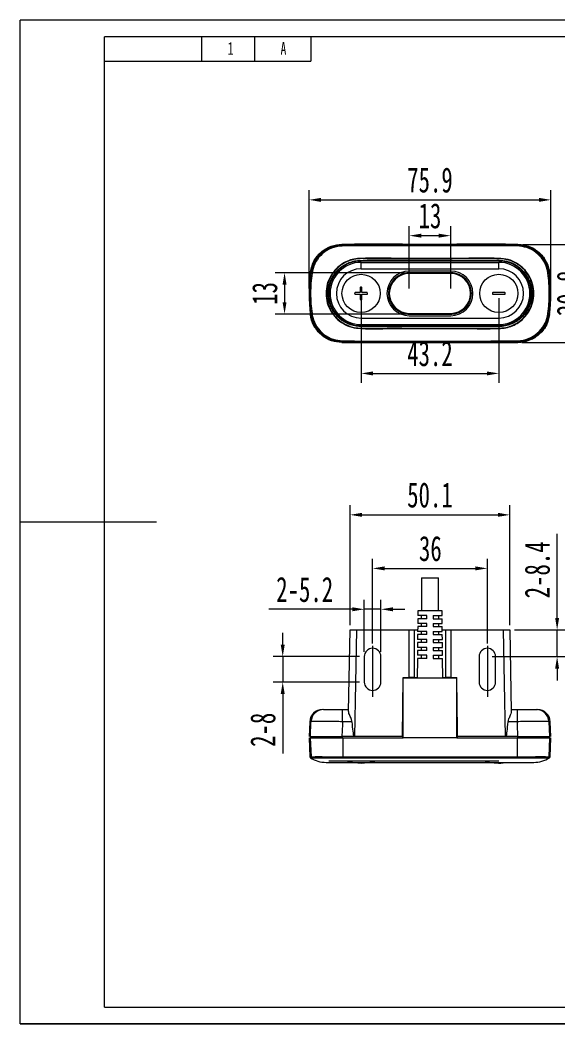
# Model space of a CAD drawing. Header units: millimetres. Extents: x 37 to 3702, y -325 to 1382.
# Drawn here: x 2141.5 to 2310.2, y 83.6 to 398.6 of the extents above; entities that cross this region are included whole.
import ezdxf

# ---------------------------------------------------------------- set-up
doc = ezdxf.new("R2010")
doc.units = ezdxf.units.MM
doc.header["$PDSIZE"] = -1
doc.layers.get('0').update_dxf_attribs({"lineweight": 20})
for name, color, linetype, lineweight in [('2细线层', 4, 'Continuous', 0), ('AM_5', 3, 'Continuous', 25), ('图框层', 7, 'Continuous', 15)]:
    doc.layers.add(name, color=color, linetype=linetype, lineweight=lineweight)
doc.layers.add('5剖面线层', color=2, linetype='Continuous')
doc.styles.add('标准', font='', dxfattribs={"width": 0.667})
doc.styles.get('标准').set_extended_font_data('SimSun')
doc.dimstyles.new('标准$0', dxfattribs={"dimscale": 1.5, "dimtxt": 5.25, "dimasz": 2.5, "dimexe": 2, "dimexo": 1, "dimgap": 1.5, "dimtad": 1, "dimdec": 1, "dimdsep": 46, "dimtxsty": '标准', "dimcen": 2.5, "dimadec": 0, "dimazin": 0, "dimtfac": 0.714286, "dimtdec": 1, "dimtmove": 0, "dimatfit": 3, "dimfxl": 0, "dimtolj": 1, "dimtzin": 0, "dimlwd": 15, "dimlwe": 15, "dimarcsym": 0})

# ---------------------------------------------------------------- blocks, each defined once
blk = doc.blocks.new('*D141')
at = {"layer": 'AM_5', "color": 0, "linetype": 'Continuous', "lineweight": 15, "transparency": 16777216}
for p, q in [((2232.13, 314.32), (2232.13, 345.18)), ((2308.01, 314.32), (2308.01, 345.18)), ((2235.88, 342.18), (2304.26, 342.18))]:
    blk.add_line(p, q, dxfattribs=at)
at = {"layer": 'AM_5', "color": 0, "transparency": 16777216}
for points in [[(2235.88, 342.8), (2235.88, 341.55), (2232.13, 342.18)], [(2304.26, 342.8), (2304.26, 341.55), (2308.01, 342.18)]]:
    blk.add_solid(points, dxfattribs=at)
at = {"layer": 'Defpoints', "color": 0, "transparency": 16777216}
for p in [(2308.01, 342.18), (2232.13, 312.82), (2308.01, 312.82)]:
    blk.add_point(p, dxfattribs=at)
at = {"layer": 'AM_5', "color": 0, "lineweight": 20, "transparency": 16777216, "insert": (2270.07, 348.37), "char_height": 7.875, "attachment_point": 5, "style": '标准'}
blk.add_mtext('\\A1;75.9', dxfattribs=at)
blk = doc.blocks.new('*D142')
at = {"layer": 'AM_5', "color": 0, "linetype": 'Continuous', "lineweight": 15, "transparency": 16777216}
for p, q in [((2299.17, 328.21), (2323.01, 328.21)), ((2320.01, 324.46), (2320.01, 301.18)), ((2298.92, 297.43), (2323.01, 297.43))]:
    blk.add_line(p, q, dxfattribs=at)
at = {"layer": 'AM_5', "color": 0, "transparency": 16777216}
for points in [[(2319.39, 324.46), (2320.64, 324.46), (2320.01, 328.21)], [(2319.39, 301.18), (2320.64, 301.18), (2320.01, 297.43)]]:
    blk.add_solid(points, dxfattribs=at)
at = {"layer": 'Defpoints', "color": 0, "transparency": 16777216}
for p in [(2297.67, 328.21), (2297.42, 297.43), (2320.01, 297.43)]:
    blk.add_point(p, dxfattribs=at)
at = {"layer": 'AM_5', "color": 0, "lineweight": 20, "transparency": 16777216, "insert": (2313.82, 312.82), "char_height": 7.875, "attachment_point": 5, "rotation": 90, "style": '标准'}
blk.add_mtext('\\A1;30.8', dxfattribs=at)
blk = doc.blocks.new('*D143')
at = {"layer": 'AM_5', "color": 0, "linetype": 'Continuous', "lineweight": 15, "transparency": 16777216}
for p, q in [((2248.47, 311.32), (2248.47, 284.72)), ((2291.67, 311.32), (2291.67, 284.72)), ((2252.22, 287.72), (2287.92, 287.72))]:
    blk.add_line(p, q, dxfattribs=at)
at = {"layer": 'AM_5', "color": 0, "transparency": 16777216}
for points in [[(2252.22, 288.34), (2252.22, 287.09), (2248.47, 287.72)], [(2287.92, 288.34), (2287.92, 287.09), (2291.67, 287.72)]]:
    blk.add_solid(points, dxfattribs=at)
at = {"layer": 'Defpoints', "color": 0, "transparency": 16777216}
for p in [(2248.47, 312.82), (2291.67, 312.82), (2291.67, 287.72)]:
    blk.add_point(p, dxfattribs=at)
at = {"layer": 'AM_5', "color": 0, "lineweight": 20, "transparency": 16777216, "insert": (2270.07, 293.9), "char_height": 7.875, "attachment_point": 5, "style": '标准'}
blk.add_mtext('\\A1;43.2', dxfattribs=at)
blk = doc.blocks.new('*D144')
at = {"color": 0, "linetype": 'Continuous', "lineweight": 15, "transparency": 16777216}
for p, q in [((2252.07, 202.97), (2252.07, 229.55)), ((2288.07, 202.97), (2288.07, 229.55)), ((2255.82, 226.55), (2284.32, 226.55))]:
    blk.add_line(p, q, dxfattribs=at)
at = {"color": 0, "transparency": 16777216}
for points in [[(2255.82, 227.17), (2255.82, 225.92), (2252.07, 226.55)], [(2284.32, 227.17), (2284.32, 225.92), (2288.07, 226.55)]]:
    blk.add_solid(points, dxfattribs=at)
at = {"layer": 'Defpoints', "color": 0, "transparency": 16777216}
for p in [(2288.07, 226.55), (2252.07, 201.47), (2288.07, 201.47)]:
    blk.add_point(p, dxfattribs=at)
at = {"color": 0, "lineweight": 20, "transparency": 16777216, "insert": (2270.19, 232.73), "char_height": 7.875, "attachment_point": 5, "style": '标准'}
blk.add_mtext('\\A1;36', dxfattribs=at)
blk = doc.blocks.new('*D150')
at = {"color": 0, "linetype": 'Continuous', "lineweight": 15, "transparency": 16777216}
for p, q in [((2245.01, 208.77), (2245.01, 246.35)), ((2295.13, 208.77), (2295.13, 246.35)), ((2248.76, 243.35), (2291.38, 243.35))]:
    blk.add_line(p, q, dxfattribs=at)
at = {"color": 0, "transparency": 16777216}
for points in [[(2248.76, 243.98), (2248.76, 242.73), (2245.01, 243.35)], [(2291.38, 243.98), (2291.38, 242.73), (2295.13, 243.35)]]:
    blk.add_solid(points, dxfattribs=at)
at = {"layer": 'Defpoints', "color": 0, "transparency": 16777216}
for p in [(2295.13, 243.35), (2245.01, 207.27), (2295.13, 207.27)]:
    blk.add_point(p, dxfattribs=at)
at = {"color": 0, "lineweight": 20, "transparency": 16777216, "insert": (2270.07, 249.54), "char_height": 7.875, "attachment_point": 5, "style": '标准'}
blk.add_mtext('\\A1;50.1', dxfattribs=at)
blk = doc.blocks.new('*D151')
at = {"color": 0, "linetype": 'Continuous', "lineweight": 15, "transparency": 16777216}
for p, q in [((2249.47, 200.37), (2249.47, 216.72)), ((2254.67, 200.37), (2254.67, 216.72)), ((2245.72, 213.72), (2219.54, 213.72)), ((2254.67, 213.72), (2249.47, 213.72)), ((2258.42, 213.72), (2262.17, 213.72))]:
    blk.add_line(p, q, dxfattribs=at)
at = {"color": 0, "transparency": 16777216}
for points in [[(2245.72, 214.34), (2245.72, 213.09), (2249.47, 213.72)], [(2258.42, 214.34), (2258.42, 213.09), (2254.67, 213.72)]]:
    blk.add_solid(points, dxfattribs=at)
at = {"layer": 'Defpoints', "color": 0, "transparency": 16777216}
for p in [(2249.47, 213.72), (2249.47, 198.87), (2254.67, 198.87)]:
    blk.add_point(p, dxfattribs=at)
at = {"color": 0, "lineweight": 20, "transparency": 16777216, "insert": (2230.76, 219.9), "char_height": 7.875, "attachment_point": 5, "style": '标准'}
blk.add_mtext('\\A1;2-5.2', dxfattribs=at)
blk = doc.blocks.new('*D145')
at = {"color": 0, "linetype": 'Continuous', "lineweight": 15, "transparency": 16777216}
for p, q in [((2223.87, 202.62), (2223.87, 206.37)), ((2247.97, 198.87), (2220.87, 198.87)), ((2223.87, 198.87), (2223.87, 190.87)), ((2247.97, 190.87), (2220.87, 190.87)), ((2223.87, 187.12), (2223.87, 168.43))]:
    blk.add_line(p, q, dxfattribs=at)
at = {"color": 0, "transparency": 16777216}
for points in [[(2223.25, 202.62), (2224.5, 202.62), (2223.87, 198.87)], [(2223.25, 187.12), (2224.5, 187.12), (2223.87, 190.87)]]:
    blk.add_solid(points, dxfattribs=at)
at = {"layer": 'Defpoints', "color": 0, "transparency": 16777216}
for p in [(2249.47, 198.87), (2223.87, 190.87), (2249.47, 190.87)]:
    blk.add_point(p, dxfattribs=at)
at = {"color": 0, "lineweight": 20, "transparency": 16777216, "insert": (2217.69, 175.9), "char_height": 7.875, "attachment_point": 5, "rotation": 90, "style": '标准'}
blk.add_mtext('\\A1;2-8', dxfattribs=at)
blk = doc.blocks.new('*D146')
at = {"color": 0, "linetype": 'Continuous', "lineweight": 15, "transparency": 16777216}
for p, q in [((2309.96, 211.02), (2309.96, 237.41)), ((2296.63, 207.27), (2312.96, 207.27)), ((2309.96, 198.87), (2309.96, 207.27)), ((2289.57, 198.87), (2312.96, 198.87)), ((2309.96, 195.12), (2309.96, 191.37))]:
    blk.add_line(p, q, dxfattribs=at)
at = {"color": 0, "transparency": 16777216}
for points in [[(2309.34, 211.02), (2310.59, 211.02), (2309.96, 207.27)], [(2309.34, 195.12), (2310.59, 195.12), (2309.96, 198.87)]]:
    blk.add_solid(points, dxfattribs=at)
at = {"layer": 'Defpoints', "color": 0, "transparency": 16777216}
for p in [(2295.13, 207.27), (2288.07, 198.87), (2309.96, 198.87)]:
    blk.add_point(p, dxfattribs=at)
at = {"color": 0, "lineweight": 20, "transparency": 16777216, "insert": (2303.78, 226.09), "char_height": 7.875, "attachment_point": 5, "rotation": 90, "style": '标准'}
blk.add_mtext('\\A1;2-8.4', dxfattribs=at)
blk = doc.blocks.new('*D176')
at = {"color": 0, "linetype": 'Continuous', "lineweight": 15, "transparency": 16777216}
for p, q in [((2262.07, 319.31), (2221.45, 319.31)), ((2224.45, 315.56), (2224.45, 310.08)), ((2262.07, 306.33), (2221.45, 306.33))]:
    blk.add_line(p, q, dxfattribs=at)
at = {"color": 0, "transparency": 16777216}
for points in [[(2223.82, 315.56), (2225.07, 315.56), (2224.45, 319.31)], [(2223.82, 310.08), (2225.07, 310.08), (2224.45, 306.33)]]:
    blk.add_solid(points, dxfattribs=at)
at = {"layer": 'Defpoints', "color": 0, "transparency": 16777216}
for p in [(2263.57, 319.31), (2224.45, 306.33), (2263.57, 306.33)]:
    blk.add_point(p, dxfattribs=at)
at = {"color": 0, "transparency": 16777216, "insert": (2218.26, 312.82), "char_height": 7.875, "attachment_point": 5, "rotation": 90, "style": '标准'}
blk.add_mtext('\\A1;13', dxfattribs=at)
blk = doc.blocks.new('*D177')
at = {"color": 0, "linetype": 'Continuous', "lineweight": 15, "transparency": 16777216}
for p, q in [((2263.57, 314.32), (2263.57, 333.95)), ((2276.57, 314.32), (2276.57, 333.95)), ((2267.32, 330.95), (2272.82, 330.95))]:
    blk.add_line(p, q, dxfattribs=at)
at = {"color": 0, "transparency": 16777216}
for points in [[(2267.32, 331.57), (2267.32, 330.32), (2263.57, 330.95)], [(2272.82, 331.57), (2272.82, 330.32), (2276.57, 330.95)]]:
    blk.add_solid(points, dxfattribs=at)
at = {"layer": 'Defpoints', "color": 0, "transparency": 16777216}
for p in [(2276.57, 330.95), (2263.57, 312.82), (2276.57, 312.82)]:
    blk.add_point(p, dxfattribs=at)
at = {"color": 0, "transparency": 16777216, "insert": (2270.07, 337.14), "char_height": 7.875, "attachment_point": 5, "style": '标准'}
blk.add_mtext('\\A1;13', dxfattribs=at)

msp = doc.modelspace()

# ---------------------------------------------------------------- linework, layer by layer
at = {"color": 7, "lineweight": 20}
for p, q in [((2246.16, 328.21), (2242.47, 328.21)), ((2242.72, 328.21), (2242.72, 327.95)), ((2242.72, 328.21), (2261.67, 328.21)), ((2261.45, 328.23), (2246.42, 328.23)), ((2261.45, 328.23), (2261.45, 328.21)), ((2261.45, 328.23), (2261.62, 328.23)), ((2261.62, 328.21), (2261.62, 328.23)), ((2261.62, 328.23), (2263.57, 328.23)), ((2278.47, 328.21), (2261.67, 328.21)), ((2263.83, 328.21), (2263.57, 328.23)), ((2276.57, 328.23), (2276.31, 328.21)), ((2276.57, 328.23), (2278.52, 328.23)), ((2278.47, 328.21), (2297.42, 328.21)), ((2278.52, 328.21), (2278.52, 328.23)), ((2278.69, 328.23), (2278.52, 328.23)), ((2278.69, 328.21), (2278.69, 328.23)), ((2293.72, 328.23), (2278.69, 328.23)), ((2297.67, 328.21), (2293.98, 328.21)), ((2297.42, 328.21), (2297.42, 327.95)), ((2248.47, 323.21), (2248.47, 322.97)), ((2291.67, 322.97), (2248.47, 322.97)), ((2248.47, 322.57), (2291.67, 322.57)), ((2248.47, 320.57), (2248.47, 322.57)), ((2291.67, 323.21), (2291.67, 322.97)), ((2291.67, 320.57), (2291.67, 322.57)), ((2232.53, 319.23), (2232.79, 319.19)), ((2248.47, 320.57), (2291.67, 320.57)), ((2260.57, 318.59), (2260.57, 318.56)), ((2276.57, 319.82), (2263.57, 319.82)), ((2265.07, 319.32), (2263.57, 319.31)), ((2276.57, 319.32), (2263.57, 319.32)), ((2263.57, 319.27), (2263.57, 319.31)), ((2263.57, 319.27), (2263.57, 319.07)), ((2263.57, 319.27), (2276.57, 319.27)), ((2276.57, 319.07), (2263.57, 319.07)), ((2276.57, 319.31), (2275.07, 319.32)), ((2276.57, 319.27), (2276.57, 319.31)), ((2276.57, 319.27), (2276.57, 319.07)), ((2279.57, 318.59), (2279.57, 318.56)), ((2307.6, 319.23), (2307.35, 319.19)), ((2248.2, 313.09), (2246.71, 313.09)), ((2246.71, 312.55), (2248.2, 312.55)), ((2248.2, 314.57), (2248.2, 313.09)), ((2248.2, 312.55), (2248.2, 311.06)), ((2248.74, 313.09), (2248.74, 314.57)), ((2250.22, 313.09), (2248.74, 313.09)), ((2248.74, 312.55), (2250.22, 312.55)), ((2248.74, 311.06), (2248.74, 312.55)), ((2257.41, 314.82), (2257.39, 314.82)), ((2257.45, 314.92), (2257.42, 314.92)), ((2282.69, 314.92), (2282.72, 314.92)), ((2282.75, 314.82), (2282.73, 314.82)), ((2293.42, 313.09), (2289.91, 313.09)), ((2289.91, 312.55), (2293.42, 312.55)), ((2257.39, 310.82), (2257.41, 310.82)), ((2257.42, 310.72), (2257.45, 310.72)), ((2282.72, 310.72), (2282.69, 310.72)), ((2282.73, 310.82), (2282.75, 310.82)), ((2232.53, 306.41), (2232.79, 306.45)), ((2260.57, 307.08), (2260.57, 307.05)), ((2263.57, 306.57), (2263.57, 306.37)), ((2263.57, 306.57), (2276.57, 306.57)), ((2276.57, 306.37), (2263.57, 306.37)), ((2263.57, 306.37), (2263.57, 306.33)), ((2263.57, 306.33), (2265.07, 306.32)), ((2263.57, 306.32), (2276.57, 306.32)), ((2263.57, 305.82), (2276.57, 305.82)), ((2275.07, 306.32), (2276.57, 306.33)), ((2276.57, 306.57), (2276.57, 306.37)), ((2276.57, 306.37), (2276.57, 306.33)), ((2279.57, 307.08), (2279.57, 307.05)), ((2307.6, 306.41), (2307.35, 306.45)), ((2248.47, 305.07), (2248.47, 303.07)), ((2248.47, 305.07), (2291.67, 305.07)), ((2248.47, 303.07), (2291.67, 303.07)), ((2248.47, 302.67), (2291.67, 302.67)), ((2248.47, 302.67), (2248.47, 302.43)), ((2291.67, 305.07), (2291.67, 303.07)), ((2291.67, 302.67), (2291.67, 302.43)), ((2242.47, 297.43), (2297.67, 297.43)), ((2242.72, 297.43), (2242.72, 297.69)), ((2297.42, 297.43), (2242.72, 297.43)), ((2297.42, 297.43), (2297.42, 297.69)), ((2267.37, 223.6), (2267.37, 213.27)), ((2267.37, 223.6), (2267.37, 223.6)), ((2267.37, 223.6), (2272.77, 223.6)), ((2267.37, 221.77), (2267.37, 221.77)), ((2272.77, 213.27), (2272.77, 223.6)), ((2266.26, 213.27), (2266.25, 211.77)), ((2269.07, 211.77), (2266.25, 211.77)), ((2273.88, 213.27), (2266.26, 213.27)), ((2267.32, 211.77), (2267.32, 210.77)), ((2269.07, 210.77), (2269.07, 211.77)), ((2271.07, 211.77), (2273.89, 211.77)), ((2271.07, 211.77), (2271.07, 210.77)), ((2272.82, 210.77), (2272.82, 211.77)), ((2273.89, 211.77), (2273.88, 213.27)), ((2266.22, 208.27), (2266.2, 206.77)), ((2269.07, 208.27), (2266.22, 208.27)), ((2266.24, 210.77), (2266.23, 209.27)), ((2269.07, 209.27), (2266.23, 209.27)), ((2269.07, 210.77), (2266.24, 210.77)), ((2267.32, 209.27), (2267.32, 208.27)), ((2269.07, 208.27), (2269.07, 209.27)), ((2271.07, 210.77), (2273.9, 210.77)), ((2271.07, 209.27), (2273.91, 209.27)), ((2271.07, 209.27), (2271.07, 208.27)), ((2271.07, 208.27), (2273.92, 208.27)), ((2272.82, 208.27), (2272.82, 209.27)), ((2273.91, 209.27), (2273.9, 210.77)), ((2273.93, 206.77), (2273.92, 208.27)), ((2244.56, 181.6), (2245.01, 207.27)), ((2245.01, 207.27), (2247.01, 207.27)), ((2247.01, 207.27), (2246.42, 173.77)), ((2247.01, 207.27), (2263.57, 207.27)), ((2263.57, 192.27), (2263.57, 207.27)), ((2263.57, 207.27), (2265.07, 207.27)), ((2265.07, 207.27), (2265.07, 192.27)), ((2265.07, 207.27), (2266.21, 207.27)), ((2266.2, 205.77), (2266.18, 204.27)), ((2269.07, 206.77), (2266.2, 206.77)), ((2269.07, 205.77), (2266.2, 205.77)), ((2267.32, 206.77), (2267.32, 205.77)), ((2269.07, 205.77), (2269.07, 206.77)), ((2271.07, 206.77), (2273.93, 206.77)), ((2271.07, 206.77), (2271.07, 205.77)), ((2271.07, 205.77), (2273.94, 205.77)), ((2272.82, 205.77), (2272.82, 206.77)), ((2273.93, 207.27), (2275.07, 207.27)), ((2273.96, 204.27), (2273.94, 205.77)), ((2275.07, 192.27), (2275.07, 207.27)), ((2275.07, 207.27), (2276.57, 207.27)), ((2276.57, 207.27), (2276.57, 192.27)), ((2276.57, 207.27), (2293.13, 207.27)), ((2293.72, 173.77), (2293.13, 207.27)), ((2293.13, 207.27), (2295.13, 207.27)), ((2295.13, 207.27), (2295.58, 181.6)), ((2252.07, 202.3), (2252.07, 186.29)), ((2266.17, 203.27), (2266.16, 201.77)), ((2269.07, 201.77), (2266.16, 201.77)), ((2269.07, 203.27), (2266.17, 203.27)), ((2269.07, 204.27), (2266.18, 204.27)), ((2267.32, 204.27), (2267.32, 203.27)), ((2267.32, 201.77), (2267.32, 200.77)), ((2269.07, 203.27), (2269.07, 204.27)), ((2269.07, 200.77), (2269.07, 201.77)), ((2271.07, 204.27), (2273.96, 204.27)), ((2271.07, 204.27), (2271.07, 203.27)), ((2271.07, 203.27), (2273.96, 203.27)), ((2271.07, 201.77), (2273.98, 201.77)), ((2271.07, 201.77), (2271.07, 200.77)), ((2272.82, 203.27), (2272.82, 204.27)), ((2272.82, 200.77), (2272.82, 201.77)), ((2273.98, 201.77), (2273.96, 203.27)), ((2288.07, 202.3), (2288.07, 186.29)), ((2249.47, 198.87), (2249.47, 190.87)), ((2254.67, 190.87), (2254.67, 198.87)), ((2266.15, 200.77), (2266.14, 199.27)), ((2269.07, 199.27), (2266.14, 199.27)), ((2269.07, 200.77), (2266.15, 200.77)), ((2267.32, 199.27), (2267.32, 198.27)), ((2269.07, 198.27), (2269.07, 199.27)), ((2271.07, 200.77), (2273.99, 200.77)), ((2271.07, 199.27), (2274, 199.27)), ((2271.07, 199.27), (2271.07, 198.27)), ((2272.82, 198.27), (2272.82, 199.27)), ((2274, 199.27), (2273.99, 200.77)), ((2285.47, 198.87), (2285.47, 190.87)), ((2290.67, 190.87), (2290.67, 198.87)), ((2266.13, 198.27), (2266.08, 192.07)), ((2269.07, 198.27), (2266.13, 198.27)), ((2271.07, 198.27), (2274.01, 198.27)), ((2274.06, 192.07), (2274.01, 198.27)), ((2261.45, 173.77), (2261.62, 192.27)), ((2261.62, 192.27), (2263.57, 192.27)), ((2265.07, 192.27), (2263.57, 192.27)), ((2265.07, 192.27), (2266.08, 192.27)), ((2274.06, 192.27), (2275.07, 192.27)), ((2276.57, 192.27), (2275.07, 192.27)), ((2276.57, 192.27), (2278.52, 192.27)), ((2278.69, 173.77), (2278.52, 192.27)), ((2261.67, 189.27), (2261.59, 189.27)), ((2261.67, 173.37), (2261.67, 192.07)), ((2278.47, 192.07), (2261.67, 192.07)), ((2278.47, 173.37), (2278.47, 192.07)), ((2278.47, 189.27), (2278.55, 189.27)), ((2242.65, 178.45), (2242.65, 182.27)), ((2242.65, 182.27), (2244.57, 182.27)), ((2261.67, 179.87), (2261.51, 179.87)), ((2278.63, 179.87), (2278.47, 179.87)), ((2278.57, 179.87), (2278.57, 175.17)), ((2295.57, 182.27), (2297.49, 182.27)), ((2297.49, 178.45), (2297.49, 182.27)), ((2303.43, 182.27), (2303.81, 182.27)), ((2232.33, 178.45), (2232.13, 173.77)), ((2232.74, 178.45), (2232.33, 178.45)), ((2232.57, 173.77), (2232.74, 178.45)), ((2245.59, 178.45), (2242.65, 178.45)), ((2278.65, 177.96), (2278.57, 177.96)), ((2297.49, 178.45), (2294.55, 178.45)), ((2307.4, 178.45), (2307.57, 173.77)), ((2307.81, 178.45), (2307.4, 178.45)), ((2308.01, 173.77), (2307.81, 178.45)), ((2232.13, 173.37), (2232.39, 167.43)), ((2232.51, 173.77), (2232.51, 173.37)), ((2232.53, 173.37), (2232.79, 167.45)), ((2232.95, 173.77), (2232.95, 173.37)), ((2239.47, 173.67), (2239.47, 173.37)), ((2242.46, 173.77), (2242.46, 173.37)), ((2242.72, 173.37), (2242.46, 173.37)), ((2246.16, 173.77), (2242.47, 173.77)), ((2242.72, 173.37), (2242.72, 167.43)), ((2242.72, 173.37), (2261.67, 173.37)), ((2246.42, 173.77), (2246.16, 173.77)), ((2261.45, 173.77), (2246.42, 173.77)), ((2261.45, 173.77), (2261.45, 173.37)), ((2261.67, 174.87), (2261.46, 174.87)), ((2261.67, 175.37), (2261.47, 175.37)), ((2261.47, 175.17), (2261.67, 175.17)), ((2261.57, 175.37), (2261.57, 175.17)), ((2278.47, 173.37), (2261.67, 173.37)), ((2278.47, 175.17), (2278.67, 175.17)), ((2278.68, 174.87), (2278.47, 174.87)), ((2278.47, 173.37), (2297.42, 173.37)), ((2293.72, 173.77), (2278.69, 173.77)), ((2278.69, 173.37), (2278.69, 173.77)), ((2293.98, 173.77), (2293.72, 173.77)), ((2297.67, 173.77), (2293.98, 173.77)), ((2297.42, 173.37), (2297.42, 167.43)), ((2297.68, 173.37), (2297.42, 173.37)), ((2297.68, 173.77), (2297.68, 173.37)), ((2300.67, 173.37), (2300.67, 173.67)), ((2307.19, 173.77), (2307.19, 173.37)), ((2307.6, 173.37), (2307.35, 167.45)), ((2307.63, 173.37), (2307.63, 173.77)), ((2307.75, 167.43), (2308.01, 173.37)), ((2242.71, 167.03), (2242.72, 167.43)), ((2297.42, 167.43), (2297.43, 167.03)), ((2248.47, 166.07), (2238.32, 166.07)), ((2291.67, 166.07), (2248.47, 166.07))]:
    msp.add_line(p, q, dxfattribs=at)
at = {"color": 7, "lineweight": 20, "flags": 128}
for points in [[(2242.65, 178.45), (2242.62, 177.55), (2242.47, 173.77)], [(2297.67, 173.77), (2297.52, 177.55), (2297.49, 178.45)]]:
    msp.add_lwpolyline(points, dxfattribs=at)
at = {"color": 7, "lineweight": 20}
for centre in [(2248.47, 312.82), (2291.67, 312.82)]:
    msp.add_circle(centre, 6, dxfattribs=at)
for centre, radius, start, end in [((2245.85, 327.74), 3.14, 176.2347, 180.513), ((2294.29, 327.74), 3.14, 359.4869, 3.766), ((2248.47, 312.82), 10.15, 90, 270), ((2248.47, 312.82), 9.75, 90, 270), ((2291.67, 312.82), 10.15, 270, 90), ((2291.67, 312.82), 9.75, 270, 90), ((2283.5, 312.82), 51.37, 172.5009, 187.4991), ((2283.47, 312.82), 51.34, 172.8324, 187.1676), ((2232.25, 313.04), 6.18, 82.5014, 84.9767), ((2248.47, 312.82), 7.75, 90, 270), ((2263.57, 312.82), 7, 90, 270), ((2263.57, 312.82), 6.5, 90, 270), ((2263.57, 312.82), 6.45, 90, 270), ((2263.57, 312.82), 6.25, 90, 270), ((2263.57, 312.82), 6.47, 104.3109, 162.0023), ((2276.57, 312.82), 7, 270, 90), ((2276.57, 312.82), 6.5, 270, 90), ((2276.57, 312.82), 6.45, 270, 90), ((2276.57, 312.82), 6.25, 270, 90), ((2276.57, 312.82), 6.47, 17.9977, 75.6891), ((2291.67, 312.82), 7.75, 270, 90), ((2307.89, 313.03), 6.18, 95.0242, 97.4985), ((2256.64, 312.82), 51.37, 352.5009, 7.4991), ((2256.67, 312.82), 51.34, 352.8324, 7.1676), ((2263.57, 312.82), 6.47, 197.9977, 255.6891), ((2276.57, 312.82), 6.47, 284.3109, 342.0023), ((2232.25, 312.61), 6.18, 275.0242, 277.4985), ((2307.89, 312.6), 6.18, 262.5014, 264.9767), ((2245.85, 297.9), 3.14, 179.4869, 183.766), ((2294.29, 297.9), 3.14, 356.2347, 0.513), ((2252.07, 198.87), 2.6, 0, 180), ((2288.07, 198.87), 2.6, 0, 180), ((2252.07, 190.87), 2.6, 180, 0), ((2288.07, 190.87), 2.6, 180, 0), ((2262.07, 186.57), 0.5, 142.3082, 179.5), ((2261.66, 186.2), 0.392, 89.0896, 104.4853), ((2278.07, 186.57), 0.5, 0.5, 37.6918), ((2278.48, 186.2), 0.392, 75.5147, 90.9104), ((2236.33, 178.27), 4, 90, 177.5), ((2236.72, 178.29), 3.98, 90.2175, 177.7421), ((2261.65, 179.71), 0.674, 88.4619, 102.0216), ((2261.63, 179.62), 0.744, 86.8564, 99.1121), ((2278.49, 179.71), 0.674, 77.9784, 91.5381), ((2278.51, 179.62), 0.744, 80.8879, 93.1436), ((2303.42, 178.29), 3.98, 2.2579, 89.7825), ((2303.81, 178.27), 4, 2.5, 90), ((2232.89, 167.46), 0.5, 182.4685, 238.8507), ((2233.29, 167.48), 0.501, 182.4726, 242.0049), ((2306.85, 167.48), 0.501, 297.9951, 357.5274), ((2307.25, 167.46), 0.5, 301.16, 357.4968), ((2248.47, 181.07), 15.6, 254.0576, 285.9424), ((2291.67, 181.07), 15.6, 254.0576, 274.9363)]:
    msp.add_arc(centre, radius, start, end, dxfattribs=at)
for centre, major_axis, ratio, start_param, end_param in [((2246.42, 326.23), (2, 0), 0.999848, 1.570796, 1.703046), ((2293.72, 326.23), (-2, 0), 0.999848, 4.58014, 4.712389), ((2263.63, 312.82), (6.49, 0), 0.999962, 1.579523, 1.829015), ((2276.51, 312.82), (6.49, 0), 0.999962, 1.312578, 1.562069), ((2263.63, 312.82), (6.49, 0), 0.999962, 4.45417, 4.703662), ((2276.51, 312.82), (6.49, 0), 0.999962, 4.721116, 4.970608), ((2261.01, 180.37), (1, 0), 0.5, 5.231641, 5.431198), ((2279.13, 180.37), (1, 0), 0.5, 3.99358, 4.193137), ((2247.21, 219.18), (0.8, 45.81), 0.043654, 2.667201, 3.010107), ((2292.93, 219.18), (-0.8, 45.81), 0.043654, 3.273078, 3.615984)]:
    msp.add_ellipse(centre, major_axis=major_axis, ratio=ratio, start_param=start_param, end_param=end_param, dxfattribs=at)
for points, knots in [([(2232.53, 319.23), (2232.79, 320.36), (2233.3, 322.62), (2235.44, 325.45), (2238.32, 327.43), (2240.91, 328.15), (2242.39, 328.2), (2242.72, 328.21)], [0, 0, 0, 0, 0.233384, 0.46678, 0.699911, 0.933078, 1, 1, 1, 1]), ([(2232.57, 319.52), (2232.82, 320.62), (2233.34, 322.82), (2235.43, 325.57), (2238.24, 327.48), (2240.75, 328.16), (2242.17, 328.2), (2242.47, 328.21)], [0, 0, 0, 0, 0.234298, 0.468605, 0.702719, 0.936792, 1, 1, 1, 1]), ([(2232.79, 319.19), (2232.79, 319.19), (2232.92, 320.23), (2233.53, 322.35), (2235.45, 325.1), (2238.22, 327.1), (2240.8, 327.86), (2242.32, 327.95), (2242.72, 327.95), (2242.72, 327.95)], [0, 0, 0, 0, 0.000004, 0.218071, 0.451333, 0.684269, 0.917217, 0.999996, 1, 1, 1, 1]), ([(2242.46, 327.83), (2241.31, 327.71), (2239, 327.47), (2236.01, 325.59), (2233.76, 322.87), (2233.22, 320.62), (2232.95, 319.49)], [0, 0, 0, 0, 0.249986, 0.499908, 0.749792, 1, 1, 1, 1]), ([(2242.71, 327.71), (2242.32, 327.69), (2240.85, 327.61), (2238.35, 326.83), (2235.68, 324.89), (2233.76, 322.23), (2233.29, 320.16), (2233.06, 319.16)], [0, 0, 0, 0, 0.083038, 0.316192, 0.548943, 0.781924, 1, 1, 1, 1]), ([(2297.43, 327.71), (2293.5, 327.73), (2284.07, 327.77), (2270.23, 327.75), (2255.92, 327.77), (2247.11, 327.73), (2242.71, 327.71)], [0, 0, 0, 0, 0.215547, 0.517017, 0.758508, 1, 1, 1, 1]), ([(2242.72, 327.95), (2246.29, 327.95), (2253.45, 327.94), (2267.75, 327.95), (2282.41, 327.94), (2293.49, 327.95), (2297.42, 327.95)], [0, 0, 0, 0, 0.196127, 0.392262, 0.784522, 1, 1, 1, 1]), ([(2297.42, 328.21), (2297.62, 328.2), (2298.17, 328.19), (2299.03, 328.1), (2299.97, 327.9), (2300.73, 327.67), (2301.52, 327.37), (2302.3, 326.99), (2303.12, 326.5), (2303.77, 326.02), (2304.41, 325.48), (2305.02, 324.87), (2305.63, 324.13), (2306.08, 323.47), (2306.52, 322.73), (2306.93, 321.87), (2307.24, 320.96), (2307.47, 320.08), (2307.55, 319.55), (2307.6, 319.23)], [0, 0, 0, 0, 0.039501, 0.111865, 0.174198, 0.233473, 0.272975, 0.345342, 0.40768, 0.466963, 0.506417, 0.578697, 0.640957, 0.700165, 0.739614, 0.815549, 0.892589, 0.933315, 1, 1, 1, 1]), ([(2297.42, 327.95), (2297.42, 327.95), (2297.94, 327.95), (2298.73, 327.89), (2299.76, 327.68), (2300.54, 327.46), (2301.31, 327.18), (2302.13, 326.79), (2302.86, 326.36), (2303.48, 325.91), (2304.07, 325.44), (2304.67, 324.86), (2305.28, 324.15), (2305.79, 323.45), (2306.22, 322.73), (2306.59, 321.98), (2306.9, 321.19), (2307.12, 320.45), (2307.26, 319.79), (2307.32, 319.39), (2307.35, 319.19), (2307.35, 319.19)], [0, 0, 0, 0, 0.000004, 0.107935, 0.162616, 0.217992, 0.275406, 0.333358, 0.406779, 0.451225, 0.49065, 0.562875, 0.625087, 0.684248, 0.741616, 0.79952, 0.858125, 0.917287, 0.958568, 0.999996, 1, 1, 1, 1]), ([(2307.08, 319.16), (2307.02, 319.55), (2306.76, 321), (2305.68, 323.38), (2303.43, 325.8), (2300.56, 327.38), (2298.45, 327.6), (2297.43, 327.71)], [0, 0, 0, 0, 0.083044, 0.315793, 0.548421, 0.781453, 1, 1, 1, 1]), ([(2297.67, 328.21), (2298.79, 328.1), (2301.04, 327.88), (2304.03, 326.16), (2306.29, 323.62), (2307.3, 321.22), (2307.52, 319.82), (2307.57, 319.52)], [0, 0, 0, 0, 0.234298, 0.468605, 0.702719, 0.936792, 1, 1, 1, 1]), ([(2307.19, 319.49), (2306.92, 320.62), (2306.38, 322.87), (2304.13, 325.59), (2301.14, 327.47), (2298.83, 327.71), (2297.68, 327.83)], [0, 0, 0, 0, 0.249986, 0.499908, 0.749792, 1, 1, 1, 1]), ([(2270.1, 323.82), (2273.71, 323.79), (2280.88, 323.73), (2289.04, 324.07), (2294.58, 323.59), (2297.29, 322.41), (2299.54, 320.67), (2301.29, 318.41), (2302.41, 315.74), (2302.8, 312.82), (2302.41, 309.9), (2301.29, 307.23), (2299.69, 305.15), (2297.87, 303.65), (2295.99, 302.63), (2293.87, 301.95), (2288.8, 301.64), (2280.86, 301.9), (2270.07, 301.77), (2259.28, 301.92), (2251.11, 301.57), (2245.56, 302.05), (2242.85, 303.23), (2240.6, 304.97), (2238.85, 307.23), (2237.73, 309.9), (2237.34, 312.82), (2237.73, 315.74), (2238.85, 318.41), (2240.45, 320.49), (2242.27, 321.99), (2244.15, 323.01), (2246.27, 323.69), (2251.34, 324), (2259.28, 323.74), (2266.47, 323.82), (2270.09, 323.82), (2270.1, 323.82)], [0, 0, 0, 0, 0.069696, 0.138339, 0.157946, 0.176338, 0.194408, 0.212473, 0.230898, 0.249766, 0.268634, 0.287059, 0.305124, 0.318688, 0.332377, 0.346246, 0.361265, 0.430008, 0.499802, 0.569596, 0.638339, 0.657946, 0.676338, 0.694408, 0.712473, 0.730898, 0.749766, 0.768634, 0.787059, 0.805124, 0.818688, 0.832377, 0.846246, 0.861265, 0.930008, 0.999802, 1, 1, 1, 1]), ([(2270.07, 323.71), (2270.4, 323.71), (2272.07, 323.71), (2279.07, 323.69), (2286.76, 323.9), (2294.42, 323.58), (2297.7, 322.13), (2300.44, 319.62), (2302.2, 316.33), (2302.77, 312.65), (2302.09, 308.99), (2300.23, 305.75), (2297.41, 303.33), (2294.26, 302.06), (2291.27, 301.9), (2283.42, 301.99), (2270.34, 301.84), (2257.27, 302.06), (2249.43, 301.87), (2246.44, 301.96), (2243.23, 303.03), (2240.29, 305.32), (2238.27, 308.45), (2237.4, 312.07), (2237.77, 315.78), (2239.36, 319.16), (2241.97, 321.81), (2245.07, 323.36), (2248.22, 323.79), (2254.91, 323.59), (2262.2, 323.72), (2268.51, 323.71), (2270.07, 323.71)], [0, 0, 0, 0, 0.006471, 0.032356, 0.135897, 0.156415, 0.180068, 0.203754, 0.227398, 0.251084, 0.274715, 0.298401, 0.322062, 0.345725, 0.362702, 0.379924, 0.498213, 0.616502, 0.633592, 0.650613, 0.674279, 0.69794, 0.721607, 0.745271, 0.768929, 0.7926, 0.816268, 0.839936, 0.858422, 0.877533, 0.969737, 1, 1, 1, 1]), ([(2270.07, 323.21), (2269.74, 323.21), (2268.07, 323.21), (2261.07, 323.21), (2253.82, 323.23), (2247.27, 323.2), (2244.95, 322.72), (2242.26, 321.4), (2239.77, 318.86), (2238.26, 315.65), (2237.9, 312.11), (2238.73, 308.65), (2240.66, 305.66), (2243.47, 303.49), (2246.3, 302.52), (2248.68, 302.41), (2251.09, 302.44), (2255.33, 302.42), (2263.63, 302.44), (2275.39, 302.4), (2285.47, 302.5), (2291.6, 302.39), (2294.24, 302.59), (2297.15, 303.76), (2299.84, 306.08), (2301.61, 309.16), (2302.26, 312.66), (2301.72, 316.17), (2300.04, 319.31), (2297.42, 321.71), (2294.5, 322.98), (2291.74, 323.26), (2289.33, 323.2), (2286.95, 323.21), (2283.72, 323.21), (2278.11, 323.21), (2273.26, 323.21), (2270.07, 323.21)], [0, 0, 0, 0, 0.006605, 0.033023, 0.138696, 0.15045, 0.162439, 0.185486, 0.208533, 0.231582, 0.254619, 0.277662, 0.300707, 0.323748, 0.346793, 0.358682, 0.37067, 0.394645, 0.442596, 0.535145, 0.627694, 0.642199, 0.656777, 0.679818, 0.702859, 0.725922, 0.748933, 0.771997, 0.795021, 0.818084, 0.841118, 0.856775, 0.872776, 0.888778, 0.903885, 0.936784, 1, 1, 1, 1]), ([(2232.79, 306.45), (2232.68, 307.5), (2232.45, 309.6), (2232.36, 312.78), (2232.45, 315.99), (2232.68, 318.12), (2232.79, 319.19)], [0, 0, 0, 0, 0.247563, 0.49608, 0.74754, 1, 1, 1, 1]), ([(2233.06, 319.16), (2232.94, 318.12), (2232.7, 316.03), (2232.6, 312.86), (2232.69, 309.67), (2232.93, 307.54), (2233.06, 306.48)], [0, 0, 0, 0, 0.2471265, 0.495403, 0.7471258, 1, 1, 1, 1]), ([(2307.08, 306.48), (2307.2, 307.52), (2307.44, 309.61), (2307.54, 312.78), (2307.45, 315.97), (2307.21, 318.1), (2307.08, 319.16)], [0, 0, 0, 0, 0.247126, 0.495403, 0.747126, 1, 1, 1, 1]), ([(2307.35, 319.19), (2307.46, 318.14), (2307.69, 316.04), (2307.78, 312.86), (2307.69, 309.65), (2307.46, 307.52), (2307.35, 306.45)], [0, 0, 0, 0, 0.2475627, 0.4960802, 0.74754, 1, 1, 1, 1]), ([(2246.71, 313.09), (2246.64, 313.09), (2246.57, 313.06), (2246.47, 312.96), (2246.44, 312.89), (2246.44, 312.75), (2246.47, 312.68), (2246.57, 312.58), (2246.64, 312.55), (2246.71, 312.55)], [0, 0, 0, 0, 0.25, 0.25, 0.5, 0.5, 0.75, 0.75, 1, 1, 1, 1]), ([(2248.74, 314.57), (2248.74, 314.65), (2248.71, 314.72), (2248.61, 314.82), (2248.54, 314.84), (2248.4, 314.85), (2248.33, 314.82), (2248.23, 314.71), (2248.2, 314.65), (2248.2, 314.57)], [0, 0, 0, 0, 0.25, 0.25, 0.5, 0.5, 0.75, 0.75, 1, 1, 1, 1]), ([(2250.22, 312.55), (2250.3, 312.55), (2250.37, 312.58), (2250.47, 312.68), (2250.49, 312.75), (2250.49, 312.89), (2250.47, 312.96), (2250.36, 313.06), (2250.3, 313.09), (2250.22, 313.09)], [0, 0, 0, 0, 0.25, 0.25, 0.5, 0.5, 0.75, 0.75, 1, 1, 1, 1]), ([(2289.91, 313.09), (2289.84, 313.09), (2289.77, 313.06), (2289.67, 312.96), (2289.64, 312.89), (2289.64, 312.75), (2289.67, 312.68), (2289.77, 312.58), (2289.84, 312.55), (2289.91, 312.55)], [0, 0, 0, 0, 0.25, 0.25, 0.5, 0.5, 0.75, 0.75, 1, 1, 1, 1]), ([(2293.42, 312.55), (2293.5, 312.55), (2293.57, 312.58), (2293.67, 312.68), (2293.69, 312.75), (2293.69, 312.89), (2293.67, 312.96), (2293.56, 313.06), (2293.5, 313.09), (2293.42, 313.09)], [0, 0, 0, 0, 0.25, 0.25, 0.5, 0.5, 0.75, 0.75, 1, 1, 1, 1]), ([(2248.2, 311.06), (2248.2, 310.99), (2248.23, 310.92), (2248.33, 310.82), (2248.4, 310.8), (2248.54, 310.79), (2248.61, 310.82), (2248.71, 310.92), (2248.74, 310.99), (2248.74, 311.06)], [0, 0, 0, 0, 0.25, 0.25, 0.5, 0.5, 0.75, 0.75, 1, 1, 1, 1]), ([(2242.72, 297.43), (2241.56, 297.55), (2239.25, 297.77), (2236.18, 299.54), (2233.85, 302.15), (2232.81, 304.63), (2232.59, 306.09), (2232.53, 306.41)], [0, 0, 0, 0, 0.233402, 0.466818, 0.699948, 0.933041, 1, 1, 1, 1]), ([(2242.47, 297.43), (2241.35, 297.54), (2239.1, 297.76), (2236.11, 299.48), (2233.84, 302.02), (2232.84, 304.42), (2232.62, 305.82), (2232.57, 306.12)], [0, 0, 0, 0, 0.2342978, 0.4686045, 0.7027194, 0.9367921, 1, 1, 1, 1]), ([(2242.72, 297.69), (2242.72, 297.69), (2241.67, 297.69), (2239.49, 298.04), (2236.53, 299.59), (2234.2, 302.09), (2233.12, 304.56), (2232.84, 306.05), (2232.79, 306.45), (2232.79, 306.45)], [0, 0, 0, 0, 0.000004, 0.218076, 0.451186, 0.684088, 0.917001, 0.999996, 1, 1, 1, 1]), ([(2232.95, 306.15), (2233.22, 305.02), (2233.76, 302.77), (2236.01, 300.05), (2239, 298.17), (2241.31, 297.93), (2242.46, 297.81)], [0, 0, 0, 0, 0.249986, 0.499908, 0.749792, 1, 1, 1, 1]), ([(2233.06, 306.48), (2233.12, 306.09), (2233.38, 304.64), (2234.46, 302.26), (2236.71, 299.84), (2239.58, 298.26), (2241.69, 298.04), (2242.71, 297.93)], [0, 0, 0, 0, 0.0830441, 0.315793, 0.548421, 0.7814534, 1, 1, 1, 1]), ([(2307.35, 306.45), (2307.35, 306.45), (2307.22, 305.41), (2306.6, 303.29), (2304.69, 300.54), (2301.92, 298.54), (2299.34, 297.78), (2297.82, 297.69), (2297.42, 297.69), (2297.42, 297.69)], [0, 0, 0, 0, 0.000004, 0.218071, 0.451333, 0.684269, 0.917217, 0.999996, 1, 1, 1, 1]), ([(2307.6, 306.41), (2307.35, 305.28), (2306.84, 303.02), (2304.7, 300.19), (2301.82, 298.21), (2299.23, 297.49), (2297.75, 297.44), (2297.42, 297.43)], [0, 0, 0, 0, 0.233384, 0.46678, 0.699911, 0.933078, 1, 1, 1, 1]), ([(2297.43, 297.93), (2297.82, 297.95), (2299.29, 298.03), (2301.79, 298.81), (2304.46, 300.75), (2306.38, 303.41), (2306.85, 305.48), (2307.08, 306.48)], [0, 0, 0, 0, 0.083038, 0.316192, 0.548943, 0.781924, 1, 1, 1, 1]), ([(2307.57, 306.12), (2307.32, 305.02), (2306.8, 302.82), (2304.7, 300.07), (2301.9, 298.16), (2299.39, 297.48), (2297.97, 297.44), (2297.67, 297.43)], [0, 0, 0, 0, 0.234298, 0.468605, 0.702719, 0.936792, 1, 1, 1, 1]), ([(2297.68, 297.81), (2298.83, 297.93), (2301.14, 298.17), (2304.13, 300.05), (2306.38, 302.77), (2306.92, 305.02), (2307.19, 306.15)], [0, 0, 0, 0, 0.249986, 0.499908, 0.749792, 1, 1, 1, 1]), ([(2242.71, 297.93), (2244.67, 297.91), (2248.61, 297.88), (2258.04, 297.9), (2269.91, 297.89), (2284.22, 297.88), (2293.03, 297.91), (2297.43, 297.93)], [0, 0, 0, 0, 0.107768, 0.215548, 0.517018, 0.758508, 1, 1, 1, 1]), ([(2297.42, 297.69), (2293.85, 297.69), (2286.69, 297.7), (2272.39, 297.69), (2259.69, 297.69), (2248.61, 297.7), (2244.68, 297.69), (2242.72, 297.69)], [0, 0, 0, 0, 0.196126, 0.392261, 0.784522, 0.89226, 1, 1, 1, 1]), ([(2236.71, 182.27), (2236.74, 182.27), (2236.87, 182.27), (2237.48, 182.27), (2238.83, 182.27), (2240.63, 182.27), (2241.98, 182.27), (2242.65, 182.27)], [0, 0, 0, 0, 0.066036, 0.2994, 0.532808, 0.766408, 1, 1, 1, 1]), ([(2245.59, 178.45), (2245.51, 178.78), (2245.33, 179.61), (2244.8, 180.59), (2244.57, 181.28), (2244.56, 181.53), (2244.56, 181.6)], [0, 0, 0, 0, 0.26255, 0.656161, 0.910826, 1, 1, 1, 1]), ([(2295.58, 181.6), (2295.55, 181.39), (2295.48, 180.91), (2295, 179.91), (2294.61, 179.03), (2294.56, 178.51), (2294.55, 178.45)], [0, 0, 0, 0, 0.261311, 0.596941, 0.948558, 1, 1, 1, 1]), ([(2297.49, 182.27), (2297.68, 182.27), (2298.03, 182.27), (2298.55, 182.27), (2299.04, 182.27), (2299.53, 182.27), (2300, 182.27), (2300.44, 182.27), (2300.87, 182.27), (2301.28, 182.27), (2301.66, 182.27), (2302.01, 182.27), (2302.32, 182.27), (2302.6, 182.27), (2302.85, 182.27), (2303.06, 182.27), (2303.23, 182.27), (2303.36, 182.27), (2303.41, 182.27), (2303.43, 182.27)], [0, 0, 0, 0, 0.065762, 0.123087, 0.18081, 0.239785, 0.299193, 0.356527, 0.414259, 0.473247, 0.532669, 0.59005, 0.647829, 0.706867, 0.76634, 0.82372, 0.881498, 0.940532, 1, 1, 1, 1]), ([(2242.65, 178.45), (2242.45, 178.45), (2241.89, 178.46), (2241.06, 178.47), (2240.16, 178.48), (2239.42, 178.49), (2238.63, 178.49), (2237.88, 178.5), (2237.09, 178.5), (2236.47, 178.5), (2235.83, 178.5), (2235.24, 178.5), (2234.66, 178.5), (2234.22, 178.5), (2233.79, 178.49), (2233.4, 178.48), (2233.1, 178.47), (2232.87, 178.46), (2232.79, 178.45), (2232.74, 178.45)], [0, 0, 0, 0, 0.04304, 0.115403, 0.174223, 0.233629, 0.276681, 0.349065, 0.407902, 0.467327, 0.510346, 0.582672, 0.641462, 0.700839, 0.743841, 0.816141, 0.889695, 0.934252, 1, 1, 1, 1]), ([(2307.4, 178.45), (2307.15, 178.46), (2306.64, 178.49), (2304.55, 178.51), (2301.76, 178.5), (2299.24, 178.47), (2297.8, 178.45), (2297.49, 178.45)], [0, 0, 0, 0, 0.23356, 0.467187, 0.700629, 0.933981, 1, 1, 1, 1]), ([(2232.53, 173.37), (2232.79, 173.37), (2233.3, 173.37), (2235.44, 173.37), (2238.32, 173.37), (2240.91, 173.37), (2242.39, 173.37), (2242.72, 173.37)], [0, 0, 0, 0, 0.2333839, 0.4667797, 0.6999108, 0.9330779, 1, 1, 1, 1]), ([(2232.57, 173.77), (2232.82, 173.77), (2233.34, 173.77), (2235.43, 173.77), (2238.24, 173.77), (2240.75, 173.77), (2242.17, 173.77), (2242.47, 173.77)], [0, 0, 0, 0, 0.234298, 0.468605, 0.702719, 0.936792, 1, 1, 1, 1]), ([(2242.46, 173.37), (2241.31, 173.37), (2239, 173.37), (2236.01, 173.37), (2233.76, 173.37), (2233.22, 173.37), (2232.95, 173.37)], [0, 0, 0, 0, 0.249986, 0.499908, 0.749792, 1, 1, 1, 1]), ([(2297.42, 173.37), (2297.62, 173.37), (2298.17, 173.37), (2299.03, 173.37), (2299.97, 173.37), (2300.73, 173.37), (2301.52, 173.37), (2302.3, 173.37), (2303.12, 173.37), (2303.77, 173.37), (2304.41, 173.37), (2305.02, 173.37), (2305.63, 173.37), (2306.08, 173.37), (2306.52, 173.37), (2306.93, 173.37), (2307.24, 173.37), (2307.47, 173.37), (2307.55, 173.37), (2307.6, 173.37)], [0, 0, 0, 0, 0.039501, 0.111865, 0.174198, 0.233473, 0.272975, 0.345342, 0.40768, 0.466963, 0.506417, 0.578697, 0.640957, 0.700165, 0.739614, 0.815549, 0.892589, 0.933315, 1, 1, 1, 1]), ([(2297.67, 173.77), (2298.79, 173.77), (2301.04, 173.77), (2304.03, 173.77), (2306.29, 173.77), (2307.3, 173.77), (2307.52, 173.77), (2307.57, 173.77)], [0, 0, 0, 0, 0.2342978, 0.4686045, 0.7027194, 0.9367921, 1, 1, 1, 1]), ([(2306.77, 173.37), (2306.6, 173.37), (2306.14, 173.37), (2304.11, 173.37), (2301.14, 173.37), (2298.84, 173.37), (2297.68, 173.37)], [0, 0, 0, 0, 0.167665, 0.445019, 0.72233, 1, 1, 1, 1]), ([(2232.39, 167.43), (2232.41, 167.43), (2232.44, 167.44), (2232.67, 167.45), (2232.79, 167.45)], [0, 0, 0, 0, 0.49508, 1, 1, 1, 1]), ([(2232.58, 167.06), (2233.35, 166.66), (2234.88, 165.86), (2236.61, 165.73), (2237.47, 165.67)], [0, 0, 0, 0, 0.49981, 1, 1, 1, 1]), ([(2233.06, 167.03), (2232.94, 167.03), (2232.71, 167.03), (2232.6, 167.03), (2232.63, 167.03), (2232.63, 167.03)], [0, 0, 0, 0, 0.49424, 0.990781, 1, 1, 1, 1]), ([(2232.79, 167.45), (2232.79, 167.45), (2232.92, 167.46), (2233.53, 167.48), (2235.45, 167.48), (2238.22, 167.47), (2240.8, 167.45), (2242.32, 167.44), (2242.72, 167.43), (2242.72, 167.43)], [0, 0, 0, 0, 0.000004, 0.218071, 0.451333, 0.684269, 0.917217, 0.999996, 1, 1, 1, 1]), ([(2242.71, 167.03), (2242.32, 167.03), (2240.85, 167.03), (2238.35, 167.04), (2235.68, 167.04), (2233.76, 167.04), (2233.29, 167.04), (2233.06, 167.03)], [0, 0, 0, 0, 0.0830377, 0.3161923, 0.5489431, 0.7819244, 1, 1, 1, 1]), ([(2297.43, 167.03), (2293.5, 167.03), (2284.07, 167.02), (2270.23, 167.03), (2255.92, 167.02), (2247.11, 167.03), (2242.71, 167.03)], [0, 0, 0, 0, 0.215547, 0.517017, 0.758508, 1, 1, 1, 1]), ([(2242.72, 167.43), (2246.29, 167.42), (2253.45, 167.39), (2267.75, 167.4), (2282.41, 167.38), (2293.49, 167.42), (2297.42, 167.43)], [0, 0, 0, 0, 0.196127, 0.392262, 0.784522, 1, 1, 1, 1]), ([(2297.42, 167.43), (2297.42, 167.43), (2297.94, 167.44), (2298.73, 167.45), (2299.76, 167.46), (2300.54, 167.46), (2301.31, 167.47), (2302.13, 167.47), (2302.86, 167.47), (2303.48, 167.48), (2304.07, 167.48), (2304.67, 167.48), (2305.28, 167.48), (2305.79, 167.48), (2306.22, 167.48), (2306.59, 167.47), (2306.9, 167.47), (2307.12, 167.46), (2307.26, 167.46), (2307.32, 167.46), (2307.35, 167.45), (2307.35, 167.45)], [0, 0, 0, 0, 0.000004, 0.107935, 0.162616, 0.217992, 0.275406, 0.333358, 0.406779, 0.451225, 0.49065, 0.562875, 0.625087, 0.684248, 0.741616, 0.79952, 0.858125, 0.917287, 0.958568, 0.999996, 1, 1, 1, 1]), ([(2307.08, 167.03), (2307.02, 167.04), (2306.76, 167.04), (2305.68, 167.04), (2303.43, 167.04), (2300.56, 167.04), (2298.45, 167.03), (2297.43, 167.03)], [0, 0, 0, 0, 0.083044, 0.315793, 0.548421, 0.781453, 1, 1, 1, 1]), ([(2302.67, 165.67), (2303.53, 165.73), (2305.26, 165.86), (2306.79, 166.66), (2307.56, 167.06)], [0, 0, 0, 0, 0.50019, 1, 1, 1, 1]), ([(2307.51, 167.03), (2307.49, 167.03), (2307.46, 167.03), (2307.21, 167.03), (2307.08, 167.03)], [0, 0, 0, 0, 0.494239, 1, 1, 1, 1]), ([(2307.35, 167.45), (2307.46, 167.45), (2307.67, 167.44), (2307.78, 167.43), (2307.75, 167.43), (2307.75, 167.43)], [0, 0, 0, 0, 0.495125, 0.99216, 1, 1, 1, 1]), ([(2237.47, 165.67), (2237.55, 165.67), (2237.7, 165.67), (2238.86, 165.67), (2240.45, 165.67), (2242.27, 165.67), (2244.15, 165.67), (2246.27, 165.67), (2251.34, 165.67), (2259.28, 165.67), (2266.47, 165.67), (2270.09, 165.67), (2270.1, 165.67)], [0, 0, 0, 0, 0.075401, 0.149034, 0.221224, 0.275428, 0.330134, 0.385557, 0.445579, 0.720293, 0.999209, 1, 1, 1, 1]), ([(2270.1, 165.67), (2273.71, 165.67), (2280.88, 165.67), (2289.04, 165.67), (2294.58, 165.67), (2297.29, 165.67), (2299.55, 165.67), (2301.28, 165.67), (2302.44, 165.67), (2302.59, 165.67), (2302.67, 165.67)], [0, 0, 0, 0, 0.279045, 0.553875, 0.632375, 0.706012, 0.778362, 0.850687, 0.924457, 1, 1, 1, 1])]:
    msp.add_open_spline(points, degree=3, knots=knots, dxfattribs=at)
at = {"layer": '2细线层', "color": 7, "lineweight": 20}
for p, q in [((2141.47, 83.62), (2141.47, 398.59)), ((2586.88, 398.59), (2141.47, 398.59)), ((2198.43, 393.32), (2198.43, 385.68)), ((2215.02, 393.29), (2215.02, 385.65)), ((2232.72, 393.29), (2232.72, 385.65)), ((2167.98, 385.65), (2219.53, 385.65)), ((2219.53, 385.65), (2232.72, 385.65)), ((2141.47, 83.62), (2586.88, 83.62)), ((2586.88, 83.62), (2141.47, 83.62))]:
    msp.add_line(p, q, dxfattribs=at)
at = {"layer": '5剖面线层', "color": 7, "lineweight": 20}
msp.add_line((2141.47, 241.12), (2184.24, 241.12), dxfattribs=at)
at = {"layer": '图框层', "color": 7, "lineweight": 20}
for p, q in [((2167.98, 88.92), (2167.98, 393.29)), ((2581.58, 393.29), (2167.98, 393.29)), ((2167.98, 88.92), (2581.58, 88.92))]:
    msp.add_line(p, q, dxfattribs=at)

# ---------------------------------------------------------------- texts
at = {"color": 7, "lineweight": 20, "style": '标准', "width": 0.667}
for s, p in [('1', (2206.6, 387.69)), ('A', (2223.19, 387.69))]:
    msp.add_text(s, height=3.98, dxfattribs=at).set_placement(p)

# ---------------------------------------------------------------- dimensions: what is measured, and where the dimension line sits
dim = msp.add_linear_dim(base=(2276.57, 330.95), p1=(2263.57, 312.82), p2=(2276.57, 312.82), dimstyle='标准$0', override={"dimarcsym": 1})
dim.commit()
dim.dimension.update_dxf_attribs({"geometry": '*D177', "text_midpoint": (2270.07, 337.14)})
dim = msp.add_linear_dim(base=(2224.45, 306.33), p1=(2263.57, 319.31), p2=(2263.57, 306.33), angle=90, dimstyle='标准$0', override={"dimarcsym": 1})
dim.commit()
dim.dimension.update_dxf_attribs({"geometry": '*D176', "text_midpoint": (2218.26, 312.82)})
at = {"color": 7, "lineweight": 20}
dim = msp.add_linear_dim(base=(2295.13, 243.35), p1=(2245.01, 207.27), p2=(2295.13, 207.27), dimstyle='标准$0', dxfattribs=at)
dim.commit()
dim.dimension.update_dxf_attribs({"geometry": '*D150', "text_midpoint": (2270.07, 249.54)})
dim = msp.add_linear_dim(base=(2288.07, 226.55), p1=(2252.07, 201.47), p2=(2288.07, 201.47), dimstyle='标准$0', dxfattribs=at)
dim.commit()
dim.dimension.update_dxf_attribs({"geometry": '*D144', "text_midpoint": (2270.19, 226.55), "dimtype": 160})
dim = msp.add_linear_dim(base=(2309.96, 198.87), p1=(2295.13, 207.27), p2=(2288.07, 198.87), angle=90, text='2-<>', dimstyle='标准$0', dxfattribs=at)
dim.commit()
dim.dimension.update_dxf_attribs({"geometry": '*D146', "text_midpoint": (2309.96, 226.09), "dimtype": 160})
dim = msp.add_linear_dim(base=(2249.47, 213.72), p1=(2254.67, 198.87), p2=(2249.47, 198.87), text='2-<>', dimstyle='标准$0', dxfattribs=at)
dim.commit()
dim.dimension.update_dxf_attribs({"geometry": '*D151', "text_midpoint": (2230.76, 219.9)})
dim = msp.add_linear_dim(base=(2223.87, 190.87), p1=(2249.47, 198.87), p2=(2249.47, 190.87), angle=90, text='2-<>', dimstyle='标准$0', dxfattribs=at)
dim.commit()
dim.dimension.update_dxf_attribs({"geometry": '*D145', "text_midpoint": (2217.69, 175.9)})
at = {"layer": 'AM_5', "color": 7, "lineweight": 20}
for base, p1, p2, picture, middle in [((2308.01, 342.18), (2232.13, 312.82), (2308.01, 312.82), '*D141', (2270.07, 342.18)), ((2291.67, 287.72), (2248.47, 312.82), (2291.67, 312.82), '*D143', (2270.07, 287.72))]:
    dim = msp.add_linear_dim(base=base, p1=p1, p2=p2, dimstyle='标准$0', dxfattribs=at)
    dim.commit()
    dim.dimension.update_dxf_attribs({"geometry": picture, "text_midpoint": middle, "dimtype": 160})
dim = msp.add_linear_dim(base=(2320.01, 297.43), p1=(2297.67, 328.21), p2=(2297.42, 297.43), angle=90, dimstyle='标准$0', dxfattribs=at)
dim.commit()
dim.dimension.update_dxf_attribs({"geometry": '*D142', "text_midpoint": (2313.82, 312.82)})

doc.saveas('drawing.dxf')
